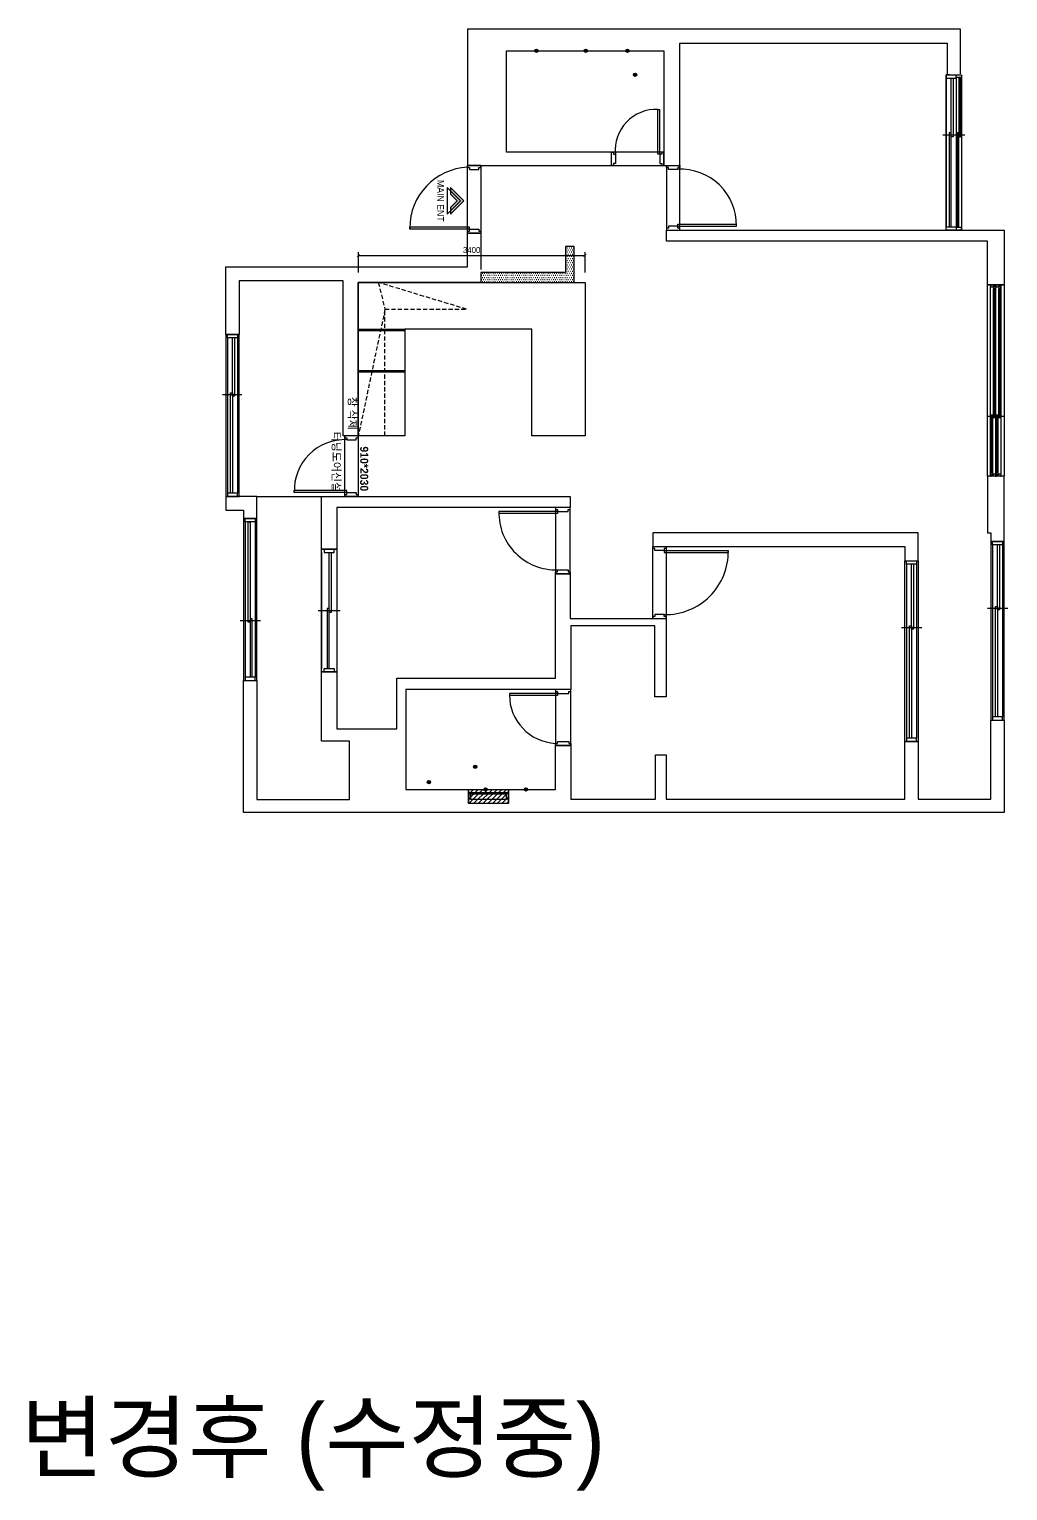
# Model space of a CAD drawing. Header units: millimetres. Extents: x 261942 to 379971, y 117646 to 213875.
# Drawn here: x 316655 to 331331, y 191954 to 213875 of the extents above; entities that cross this region are included whole.
import ezdxf
from ezdxf.enums import TextEntityAlignment as Align

# ---------------------------------------------------------------- set-up
doc = ezdxf.new("R2010")
doc.units = ezdxf.units.MM
doc.header["$LTSCALE"] = 100
doc.header["$PDMODE"] = 3
doc.linetypes.add('HIDDEN', pattern=[9.525, 6.35, -3.175])
doc.layers.get('DEFPOINTS').update_dxf_attribs({"color": 248})
for name, color, linetype in [('0-ELC TEXT', 7, 'Continuous'), ('02-WAL', 2, 'Continuous'), ('03-TEXT', 3, 'Continuous'), ('03-WAL NEW', 3, 'Continuous'), ('04-WIN', 4, 'Continuous'), ('06-FUR', 6, 'Continuous'), ('07-DIM', 5, 'Continuous'), ('08-HAT', 8, 'Continuous'), ('3.기호.계단선', 30, 'Continuous'), ('F-SYM', 7, 'Continuous'), ('F-SYM @ 1', 7, 'Continuous'), ('도면층4', 4, 'Continuous'), ('도면층5', 5, 'Continuous')]:
    doc.layers.add(name, color=color, linetype=linetype)
doc.styles.add('YOURNAME', font='HY울릉도M.TTF')
doc.styles.add('넥슨고딕', font='NEXONLv1GothicBold.ttf')
doc.styles.add('코레일둥고', font='Korail_Round_Gothic_Medium.ttf')
doc.dimstyles.new('YOURNAME-50', dxfattribs={"dimscale": 50, "dimtxt": 1.8, "dimasz": 0.9, "dimexe": 1, "dimexo": 3, "dimgap": 0.7, "dimtad": 1, "dimdec": 0, "dimzin": 0, "dimdsep": 46, "dimtxsty": 'YOURNAME', "dimblk": 'ARCHTICK', "dimcen": 0, "dimclrd": 1, "dimclre": 1, "dimclrt": 7, "dimadec": 0, "dimazin": 0, "dimtfac": 1, "dimtdec": 0, "dimtix": 1, "dimtmove": 2, "dimatfit": 3, "dimldrblk": 'ARCHTICK', "dimfxl": 0, "dimtolj": 1, "dimtzin": 0, "dimarcsym": 0})

# ---------------------------------------------------------------- blocks, each defined once
blk = doc.blocks.new('F-SYM-ENT NAME')
at = {"layer": 'F-SYM'}
h = blk.add_hatch(color=1, dxfattribs=at)
h.dxf.hatch_style = 1
h.paths.add_polyline_path([(-181267, -29725), (-181467, -29925), (-181367, -29925), (-181267, -29825), (-181167, -29925), (-181067, -29925)])
at = {"layer": 'F-SYM', "color": 1}
for points in [[(-181267, -29725), (-181467, -29925), (-181367, -29925), (-181267, -29825), (-181167, -29925), (-181067, -29925)], [(-181267, -29775), (-181467, -29975), (-181067, -29975)]]:
    blk.add_lwpolyline(points, close=True, dxfattribs=at)
at = {"layer": 'F-SYM', "color": 1, "style": 'YOURNAME'}
blk.add_attdef('ENT', text='', height=100, dxfattribs=at).set_placement((-181267, -30025), align=Align.TOP_CENTER)
blk = doc.blocks.new('*U591')
at = {"layer": 'F-SYM'}
ref = blk.add_blockref('F-SYM-ENT NAME', (205708, -117009), dxfattribs=dict(at, rotation=270))
ref.add_attrib('ENT', 'MAIN ENT', dxfattribs={"layer": 'F-SYM @ 1', "color": 1, "height": 100, "rotation": 270, "style": 'YOURNAME'}).set_placement((175684, 64258), align=Align.TOP_CENTER)
blk = doc.blocks.new('FLOORPLAN')
at = {"layer": '03-WAL NEW'}
h = blk.add_hatch(dxfattribs=at)
h.set_pattern_fill('_USER', color=256, scale=50, angle=45, pattern_type=0)
h.set_pattern_definition([(45, (0, 0), (-35.355339, 35.355339), [])])
h.paths.add_polyline_path([(176054, 55430), (176654, 55430), (176654, 55218), (176054, 55218)])
at = {"layer": '08-HAT'}
h = blk.add_hatch(dxfattribs=at)
h.set_pattern_fill('DOTS', color=256, scale=20)
h.paths.add_polyline_path([(176240, 63032), (177638, 63032), (177638, 63572), (177506, 63572), (177506, 63183), (176240, 63183)])
at = {"layer": '3.기호.계단선'}
h = blk.add_hatch(color=256, dxfattribs=at)
h.dxf.hatch_style = 1
edge = h.paths.add_edge_path()
edge.add_arc((177071, 66509), 25, 0, 360)
h = blk.add_hatch(color=256, dxfattribs=at)
h.dxf.hatch_style = 1
edge = h.paths.add_edge_path()
edge.add_arc((177811, 66509), 25, 0, 360)
h = blk.add_hatch(color=256, dxfattribs=at)
h.dxf.hatch_style = 1
edge = h.paths.add_edge_path()
edge.add_arc((178436, 66509), 25, 0, 360)
h = blk.add_hatch(color=10, dxfattribs=at)
h.dxf.hatch_style = 1
edge = h.paths.add_edge_path()
edge.add_arc((178551, 66149), 25, 0, 360)
h = blk.add_hatch(color=10, dxfattribs=at)
h.dxf.hatch_style = 1
edge = h.paths.add_edge_path()
edge.add_arc((176154, 55770), 25, 0, 360)
h = blk.add_hatch(color=256, dxfattribs=at)
h.dxf.hatch_style = 1
edge = h.paths.add_edge_path()
edge.add_arc((175459, 55540), 25, 0, 360)
h = blk.add_hatch(color=256, dxfattribs=at)
h.dxf.hatch_style = 1
edge = h.paths.add_edge_path()
edge.add_arc((176309, 55430), 25, 0, 360)
h = blk.add_hatch(color=256, dxfattribs=at)
h.dxf.hatch_style = 1
edge = h.paths.add_edge_path()
edge.add_arc((176914, 55430), 25, 0, 360)
blk.add_line((172881, 59825), (173851, 59825))
at = {"layer": '02-WAL'}
for p, q in [((183430, 66831), (176040, 66831)), ((176040, 66831), (176040, 64790)), ((183430, 66161), (183430, 66831)), ((176624, 64990), (176624, 66509)), ((176624, 66509), (178981, 66509)), ((178981, 66509), (178981, 64792)), ((179221, 64790), (179221, 66621)), ((179221, 66621), (183230, 66621)), ((183230, 66621), (183230, 66148)), ((183230, 66148), (183430, 66148)), ((178197, 64990), (176624, 64990)), ((178197, 64790), (178197, 64990)), ((176040, 64790), (178197, 64790)), ((178981, 64790), (179021, 64790)), ((179021, 64792), (179021, 64790)), ((179021, 64790), (179221, 64790)), ((176040, 63269), (176040, 63774)), ((176040, 63774), (176240, 63774)), ((176240, 63774), (176240, 63226)), ((172416, 62255), (172416, 63269)), ((172416, 63269), (176040, 63269)), ((174176, 63056), (172616, 63056)), ((172616, 63056), (172616, 62255)), ((174176, 60735), (174176, 63056)), ((176240, 63032), (174401, 63032)), ((174401, 63032), (174401, 60735)), ((172616, 62255), (172416, 62255)), ((174401, 60735), (174176, 60735)), ((177359, 57096), (177359, 58663)), ((177359, 58663), (177577, 58663)), ((177577, 58663), (177577, 57992)), ((177577, 57992), (179020, 57992)), ((178850, 57882), (177589, 57882)), ((177589, 57882), (177589, 56926)), ((178850, 56817), (178850, 57882)), ((179020, 57992), (179020, 56817)), ((172681, 55082), (172681, 57064)), ((172681, 57064), (172881, 57064)), ((172881, 57064), (172881, 55278)), ((173851, 56153), (173851, 57193)), ((173851, 57193), (174079, 57193)), ((174079, 57193), (174079, 56338)), ((174979, 56338), (174979, 57096)), ((174979, 57096), (177359, 57096)), ((177359, 56926), (175114, 56926)), ((175114, 56926), (175114, 55430)), ((177589, 56926), (177359, 56926)), ((177359, 56926), (177359, 56926)), ((179020, 56817), (178850, 56817)), ((174079, 56338), (174979, 56338)), ((183886, 56466), (184086, 56466)), ((183886, 55282), (183886, 56466)), ((184086, 56466), (184086, 55082)), ((174271, 56153), (173851, 56153)), ((174271, 55278), (174271, 56153)), ((182595, 55282), (182595, 56147)), ((182595, 56147), (182795, 56147)), ((182795, 56147), (182795, 55282)), ((177359, 55430), (177359, 56090)), ((177359, 56090), (177589, 56090)), ((177589, 56090), (177589, 55282)), ((178860, 55282), (178860, 55947)), ((178860, 55947), (179020, 55947)), ((179020, 55947), (179020, 55282)), ((177589, 55471), (177589, 55279)), ((172881, 55278), (174271, 55278)), ((175114, 55430), (176054, 55430)), ((176054, 55430), (176054, 55218)), ((176654, 55218), (176654, 55430)), ((176654, 55430), (177359, 55430)), ((177589, 55282), (178860, 55282)), ((179020, 55282), (182595, 55282)), ((182795, 55282), (183886, 55282)), ((184086, 55082), (172681, 55082))]:
    blk.add_line(p, q, dxfattribs=at)
for points in [[(179021, 63818), (184086, 63818), (184086, 62996), (183837, 62996), (183837, 63651), (179021, 63651), (179021, 63818)], [(183837, 60126), (183837, 59277), (183886, 59277), (183886, 59146), (184086, 59146), (184086, 60126), (183837, 60126)], [(172681, 59494), (172881, 59494), (172881, 59825), (172416, 59825), (172416, 59618), (172681, 59618), (172681, 59494)], [(177577, 59658), (174079, 59658), (174079, 59033), (173851, 59033), (173851, 59825), (177577, 59825), (177577, 59658)]]:
    blk.add_lwpolyline(points, dxfattribs=at)
blk.add_lwpolyline([(182795, 59277), (178820, 59277), (178820, 59072), (182595, 59072), (182595, 58857), (182795, 58857)], close=True, dxfattribs=at)
at = {"layer": '03-WAL NEW'}
blk.add_lwpolyline([(176054, 55430), (176654, 55430), (176654, 55218), (176054, 55218)], close=True, dxfattribs=at)
at = {"layer": '04-WIN'}
for p, q in [((183215, 66098), (183215, 63868)), ((183365, 66098), (183365, 63868)), ((183445, 66108), (183445, 63858)), ((178891, 65630), (178921, 65630)), ((178921, 64960), (178921, 65630)), ((178921, 64960), (178921, 65630)), ((183165, 65248), (183495, 65248)), ((176070, 63834), (175173, 63834)), ((179191, 63878), (180072, 63878)), ((183881, 60144), (183881, 62966)), ((183927, 61044), (183927, 62938)), ((183957, 61044), (183957, 62938)), ((183961, 60156), (183961, 62979)), ((183961, 60144), (183961, 62966)), ((184007, 61044), (184007, 62938)), ((184037, 61044), (184037, 62938)), ((184041, 60156), (184041, 62979)), ((172441, 62205), (172441, 59875)), ((172591, 62205), (172591, 59875)), ((172366, 61355), (172656, 61355)), ((183845, 61026), (184002, 61026)), ((183886, 60186), (183886, 61009)), ((183916, 60186), (183916, 61009)), ((183925, 61026), (184082, 61026)), ((183966, 60186), (183966, 61009)), ((183996, 60186), (183996, 61009)), ((183923, 60156), (183920, 60156)), ((184003, 60156), (184000, 60156)), ((174231, 59885), (173440, 59885)), ((172706, 59444), (172706, 57114)), ((172856, 59444), (172856, 57114)), ((177389, 59598), (176508, 59598)), ((173849, 58983), (173849, 57243)), ((174079, 58993), (174079, 57233)), ((178990, 59012), (179950, 59012)), ((183911, 59096), (183911, 56516)), ((184061, 59096), (184061, 56516)), ((182620, 58807), (182620, 56197)), ((182770, 58807), (182770, 56197)), ((173799, 58113), (174129, 58113)), ((183836, 58146), (184141, 58146)), ((172631, 57964), (172936, 57964)), ((182545, 57857), (182850, 57857)), ((177389, 56866), (176667, 56866)), ((176667, 56866), (176667, 56836)), ((176054, 55291), (176054, 55282)), ((176084, 55382), (176084, 55368)), ((176084, 55382), (176624, 55382)), ((176084, 55327), (176084, 55358)), ((176084, 55282), (176624, 55282))]:
    blk.add_line(p, q, dxfattribs=at)
for points in [[(183265, 66148), (183215, 66148), (183215, 66098), (183365, 66098), (183365, 66148)], [(183320, 66098), (183320, 65218), (183290, 65218), (183290, 66098)], [(183445, 66148), (183445, 66108), (183365, 66108)], [(183405, 66108), (183405, 65218), (183430, 65218), (183430, 66108)], [(183290, 63868), (183290, 65278), (183260, 65278), (183260, 63868)], [(183405, 63858), (183405, 65278), (183380, 65278), (183380, 63858)], [(183265, 63818), (183215, 63818), (183215, 63868), (183365, 63868), (183365, 63818)], [(183445, 63818), (183445, 63858), (183365, 63858)], [(183890, 62996), (183881, 62996), (183881, 62966), (183922, 62966), (183922, 62979), (183961, 62979), (183961, 62996), (183952, 62996)], [(183936, 62938), (183937, 62935), (183938, 62935), (183940, 62934)], [(183948, 62938), (183946, 62935), (183945, 62935), (183944, 62934)], [(183970, 62996), (183961, 62996), (183961, 62966), (184002, 62966), (184002, 62979), (184041, 62979), (184041, 62996), (184032, 62996)], [(184016, 62938), (184017, 62935), (184018, 62935), (184020, 62934)], [(184028, 62938), (184026, 62935), (184025, 62935), (184024, 62934)], [(172546, 62205), (172546, 61330), (172516, 61330), (172516, 62205)], [(183896, 61009), (183897, 61006), (183898, 61006), (183899, 61005)], [(183899, 61012), (183899, 60182), (183903, 60182), (183903, 61012), (183899, 61012), (183903, 61012)], [(183907, 61009), (183906, 61006), (183905, 61006), (183903, 61005)], [(183936, 61044), (183937, 61047), (183938, 61047), (183940, 61048)], [(183948, 61044), (183946, 61047), (183945, 61047), (183944, 61048)], [(183976, 61009), (183977, 61006), (183978, 61006), (183979, 61005)], [(183979, 61012), (183979, 60182), (183983, 60182), (183983, 61012), (183979, 61012), (183983, 61012)], [(183987, 61009), (183986, 61006), (183985, 61006), (183983, 61005)], [(184016, 61044), (184017, 61047), (184018, 61047), (184020, 61048)], [(184028, 61044), (184026, 61047), (184025, 61047), (184024, 61048)], [(183952, 60126), (183961, 60126), (183961, 60156), (183920, 60156), (183920, 60144), (183881, 60144), (183881, 60126), (183890, 60126)], [(183896, 60186), (183897, 60188), (183898, 60189), (183899, 60189)], [(183907, 60186), (183906, 60188), (183905, 60189), (183903, 60189)], [(184032, 60126), (184041, 60126), (184041, 60156), (184000, 60156), (184000, 60144), (183961, 60144), (183961, 60126), (183970, 60126)], [(183976, 60186), (183977, 60188), (183978, 60189), (183979, 60189)], [(183987, 60186), (183986, 60188), (183985, 60189), (183983, 60189)], [(173939, 59033), (173889, 59033), (173889, 58983), (174039, 58983), (174039, 59033)], [(173994, 58983), (173994, 58083), (173964, 58083), (173964, 58983)], [(184016, 59096), (184016, 58121), (183986, 58121), (183986, 59096)], [(182725, 58807), (182725, 57832), (182695, 57832), (182695, 58807)], [(173964, 57243), (173964, 58143), (173934, 58143), (173934, 57243)], [(172811, 57114), (172811, 57989), (172781, 57989), (172781, 57114)], [(173914, 57193), (173889, 57193), (173889, 57243), (174039, 57243), (174039, 57193)], [(176054, 55373), (176054, 55382), (176084, 55382), (176084, 55368), (176078, 55366), (176078, 55359), (176084, 55358), (176084, 55282), (176054, 55282)], [(176627, 55365), (176080, 55365), (176080, 55361), (176627, 55361), (176627, 55365), (176627, 55361)], [(176084, 55369), (176087, 55367), (176087, 55366), (176088, 55365)], [(176084, 55357), (176087, 55358), (176087, 55359), (176088, 55361)], [(176624, 55369), (176621, 55367), (176621, 55366), (176620, 55365)], [(176624, 55357), (176621, 55358), (176621, 55359), (176620, 55361)], [(176654, 55291), (176654, 55282), (176624, 55282), (176624, 55358), (176629, 55359), (176629, 55366), (176624, 55368), (176624, 55382), (176654, 55382), (176654, 55373)]]:
    blk.add_lwpolyline(points, dxfattribs=at)
for points in [[(183215, 66148), (183445, 66148), (183445, 63818), (183215, 63818)], [(183837, 62996), (184086, 62996), (184086, 60126), (183837, 60126)], [(183947, 62938), (183957, 62938), (183957, 62976), (183927, 62976), (183927, 62938), (183937, 62938), (183939, 62943), (183945, 62943)], [(183944, 62941), (183944, 61041), (183940, 61041), (183940, 62941)], [(184027, 62938), (184037, 62938), (184037, 62976), (184007, 62976), (184007, 62938), (184017, 62938), (184019, 62943), (184025, 62943)], [(184024, 62941), (184024, 61041), (184020, 61041), (184020, 62941)], [(172616, 62255), (172416, 62255), (172416, 59825), (172616, 59825)], [(172591, 62255), (172591, 62205), (172441, 62205), (172441, 62255)], [(172516, 61380), (172516, 59875), (172486, 59875), (172486, 61380)], [(183905, 61015), (183906, 61009), (183916, 61009), (183916, 61044), (183886, 61044), (183886, 61009), (183896, 61009), (183898, 61015)], [(183937, 61044), (183927, 61044), (183927, 61009), (183957, 61009), (183957, 61044), (183947, 61044), (183945, 61038), (183939, 61038)], [(183985, 61015), (183986, 61009), (183996, 61009), (183996, 61044), (183966, 61044), (183966, 61009), (183976, 61009), (183978, 61015)], [(184017, 61044), (184007, 61044), (184007, 61009), (184037, 61009), (184037, 61044), (184027, 61044), (184025, 61038), (184019, 61038)], [(183896, 60186), (183886, 60186), (183886, 60148), (183916, 60148), (183916, 60186), (183906, 60186), (183905, 60180), (183898, 60180)], [(183976, 60186), (183966, 60186), (183966, 60148), (183996, 60148), (183996, 60186), (183986, 60186), (183985, 60180), (183978, 60180)], [(172591, 59825), (172591, 59875), (172441, 59875), (172441, 59825)], [(172881, 59494), (172681, 59494), (172681, 57064), (172881, 57064)], [(172856, 59494), (172856, 59444), (172706, 59444), (172706, 59494)], [(172781, 59444), (172781, 57939), (172751, 57939), (172751, 59444)], [(173849, 59033), (174079, 59033), (174079, 57193), (173849, 57193)], [(184086, 59146), (183886, 59146), (183886, 56466), (184086, 56466)], [(184061, 59146), (184061, 59096), (183911, 59096), (183911, 59146)], [(182595, 58857), (182795, 58857), (182795, 56147), (182595, 56147)], [(182770, 58857), (182770, 58807), (182620, 58807), (182620, 58857)], [(183986, 58171), (183986, 56516), (183956, 56516), (183956, 58171)], [(182695, 57882), (182695, 56197), (182665, 56197), (182665, 57882)], [(172856, 57064), (172856, 57114), (172706, 57114), (172706, 57064)], [(184061, 56466), (184061, 56516), (183911, 56516), (183911, 56466)], [(182770, 56147), (182770, 56197), (182620, 56197), (182620, 56147)], [(176054, 55430), (176654, 55430), (176654, 55218), (176054, 55218)]]:
    blk.add_lwpolyline(points, close=True, dxfattribs=at)
at = {"layer": '08-HAT'}
blk.add_lwpolyline([(176240, 63032), (177638, 63032), (177638, 63572), (177506, 63572), (177506, 63183), (176240, 63183), (176240, 63032)], dxfattribs=at)
at = {"layer": '3.기호.계단선'}
for centre in [(177071, 66509), (177811, 66509), (178436, 66509), (175459, 55540), (176309, 55430), (176914, 55430)]:
    blk.add_circle(centre, 25, dxfattribs=at)
at = {"layer": '3.기호.계단선', "color": 10}
for centre in [(178551, 66149), (176154, 55770)]:
    blk.add_circle(centre, 25, dxfattribs=at)
at = {"layer": '도면층4'}
for p, q in [((178891, 64960), (178891, 65630)), ((178981, 64990), (178197, 64990)), ((178921, 64960), (178891, 64960)), ((176040, 63774), (176040, 64790)), ((176240, 64790), (176240, 63774)), ((178197, 64790), (178981, 64790)), ((179021, 64790), (179021, 63818)), ((179221, 63818), (179221, 64790)), ((175173, 63834), (175173, 63864)), ((176070, 63834), (175173, 63834)), ((176070, 63864), (175174, 63864)), ((176070, 63834), (176070, 63864)), ((179191, 63908), (180071, 63908)), ((179191, 63878), (179191, 63908)), ((179191, 63878), (180072, 63878)), ((180072, 63878), (180072, 63908)), ((174201, 59825), (174201, 60735)), ((174401, 60735), (174401, 59825)), ((174231, 59915), (173440, 59915)), ((173440, 59885), (173440, 59915)), ((174231, 59885), (173440, 59885)), ((174231, 59885), (174231, 59915)), ((177359, 59658), (177359, 58663)), ((177577, 58663), (177577, 59658)), ((177389, 59598), (176508, 59598)), ((176508, 59598), (176508, 59568)), ((177389, 59568), (176509, 59568)), ((177389, 59598), (177389, 59568)), ((178820, 57992), (178820, 59072)), ((178990, 59012), (179950, 59012)), ((178990, 59012), (178990, 58982)), ((178990, 58982), (179950, 58982)), ((179020, 59072), (179020, 57992)), ((179950, 59012), (179950, 58982)), ((177389, 56866), (176667, 56866)), ((177389, 56836), (176667, 56836)), ((177359, 56926), (177359, 56090)), ((177389, 56866), (177389, 56836)), ((177589, 56090), (177589, 56926))]:
    blk.add_line(p, q, dxfattribs=at)
for points in [[(178197, 64990), (178227, 64990), (178227, 64960), (178257, 64960), (178257, 64820), (178227, 64820), (178227, 64790), (178197, 64790), (178197, 64990)], [(178981, 64990), (178951, 64990), (178951, 64960), (178921, 64960), (178921, 64820), (178951, 64820), (178951, 64790), (178981, 64790), (178981, 64990)], [(176040, 64790), (176040, 64760), (176070, 64760), (176070, 64730), (176210, 64730), (176210, 64760), (176240, 64760), (176240, 64790), (176040, 64790)], [(179221, 64790), (179221, 64760), (179191, 64760), (179191, 64730), (179051, 64730), (179051, 64760), (179021, 64760), (179021, 64790), (179221, 64790)], [(176040, 63774), (176040, 63804), (176070, 63804), (176070, 63834), (176210, 63834), (176210, 63804), (176240, 63804), (176240, 63774), (176040, 63774)], [(179221, 63818), (179221, 63848), (179191, 63848), (179191, 63878), (179051, 63878), (179051, 63848), (179021, 63848), (179021, 63818), (179221, 63818)], [(174201, 60735), (174201, 60705), (174231, 60705), (174231, 60675), (174371, 60675), (174371, 60705), (174401, 60705), (174401, 60735), (174201, 60735)], [(174201, 59825), (174201, 59855), (174231, 59855), (174231, 59885), (174371, 59885), (174371, 59855), (174401, 59855), (174401, 59825), (174201, 59825)], [(177359, 59658), (177359, 59628), (177389, 59628), (177389, 59598), (177547, 59598), (177547, 59628), (177577, 59628), (177577, 59658), (177359, 59658)], [(179020, 59072), (179020, 59042), (178990, 59042), (178990, 59012), (178850, 59012), (178850, 59042), (178820, 59042), (178820, 59072), (179020, 59072)], [(177359, 58663), (177359, 58693), (177389, 58693), (177389, 58723), (177547, 58723), (177547, 58693), (177577, 58693), (177577, 58663), (177359, 58663)], [(179020, 57992), (179020, 58022), (178990, 58022), (178990, 58052), (178850, 58052), (178850, 58022), (178820, 58022), (178820, 57992), (179020, 57992)], [(177359, 56926), (177359, 56896), (177389, 56896), (177389, 56866), (177559, 56866), (177559, 56896), (177589, 56896), (177589, 56926), (177359, 56926)], [(177359, 56090), (177359, 56120), (177389, 56120), (177389, 56150), (177559, 56150), (177559, 56120), (177589, 56120), (177589, 56090), (177359, 56090)]]:
    blk.add_lwpolyline(points, dxfattribs=at)
at = {"layer": '도면층5'}
for centre, radius, start, end in [((178867, 65018), 612, 87.6956, 185.4292), ((176083, 63852), 910, 92.731, 180.1335), ((179236, 63896), 836, 358.8043, 93.0481), ((174202, 59914), 762, 87.8385, 182.1212), ((177363, 59577), 854, 178.5875, 271.739), ((179005, 58997), 945, 269.0575, 0.9094), ((177392, 56844), 724, 179.4066, 267.4168)]:
    blk.add_arc(centre, radius, start, end, dxfattribs=at)
at = {"color": 10}
blk.add_blockref('*U591', (0, 0), dxfattribs=at)
blk = doc.blocks.new('_ArchTick')
at = {"color": 0, "linetype": 'ByBlock', "const_width": 0.15}
blk.add_lwpolyline([(-0.5, -0.5), (0.5, 0.5)], dxfattribs=at)
blk = doc.blocks.new('*D472')
at = {"layer": '07-DIM', "color": 1, "lineweight": -2}
for p, q in [((321591, 210226), (321591, 210532)), ((321591, 210482), (324991, 210482)), ((324991, 210226), (324991, 210532))]:
    blk.add_line(p, q, dxfattribs=at)
at = {"layer": 'DEFPOINTS', "color": 0}
for p in [(324991, 210482), (321591, 210076), (324991, 210076)]:
    blk.add_point(p, dxfattribs=at)
at = {"layer": '07-DIM', "color": 1, "lineweight": -2, "xscale": 45, "yscale": 45, "zscale": 45, "rotation": 180}
blk.add_blockref('_ArchTick', (321591, 210482), dxfattribs=at)
at = {"layer": '07-DIM', "color": 1, "lineweight": -2, "xscale": 45, "yscale": 45, "zscale": 45}
blk.add_blockref('_ArchTick', (324991, 210482), dxfattribs=at)
at = {"layer": '07-DIM', "color": 7, "insert": (323291, 210564), "char_height": 90, "attachment_point": 5, "style": 'YOURNAME'}
blk.add_mtext('\\A1;3400', dxfattribs=at)

msp = doc.modelspace()

# ---------------------------------------------------------------- linework, layer by layer
at = {"layer": '06-FUR'}
for p, q in [((321590.7, 209376.4), (322290.7, 209376.4)), ((321590.7, 209356.4), (322290.7, 209356.4)), ((321590.7, 208756.4), (322290.7, 208756.4)), ((321590.7, 208756.4), (322290.7, 208756.4)), ((321590.7, 208736.4), (322290.7, 208736.4))]:
    msp.add_line(p, q, dxfattribs=at)
msp.add_lwpolyline([(321590.7, 207776.4), (321590.7, 210076.4), (324990.7, 210076.4), (324990.7, 207776.4), (324190.7, 207776.4), (324190.7, 209376.4), (322290.7, 209376.4), (322290.7, 207776.4), (321590.7, 207776.4)], dxfattribs=at)
at = {"layer": '06-FUR', "color": 8, "linetype": 'HIDDEN', "ltscale": 0.1}
msp.add_lwpolyline([(321990.7, 207776.4), (321990.7, 209676.4), (323214.7, 209676.4), (321890.7, 210076.4), (321990.7, 209676.4), (321590.7, 207776.4)], dxfattribs=at)

# ---------------------------------------------------------------- block references
msp.add_blockref('FLOORPLAN', (147189.7, 147044))

# ---------------------------------------------------------------- texts
at = {"layer": '0-ELC TEXT', "style": '코레일둥고'}
msp.add_text('창 삭제', height=120, rotation=270, dxfattribs=at).set_placement((321443.7, 208115.6), align=Align.CENTER)
msp.add_text('터닝도어신설', height=120, rotation=270, dxfattribs=at).set_placement((321201, 207838.6))
at = {"layer": '03-TEXT', "style": '코레일둥고'}
msp.add_text('변경후 (수정중)', height=1000, dxfattribs=at).set_placement((320909.1, 192255.2), align=Align.CENTER)
at = {"layer": '04-WIN', "style": '넥슨고딕'}
msp.add_text('910*2030', height=120, rotation=270, dxfattribs=at).set_placement((321618.8, 207282.4), align=Align.CENTER)

# ---------------------------------------------------------------- dimensions: what is measured, and where the dimension line sits
at = {"layer": '07-DIM'}
dim = msp.add_linear_dim(base=(324990.7, 210481.8), p1=(321590.7, 210076.4), p2=(324990.7, 210076.4), dimstyle='YOURNAME-50', dxfattribs=at)
dim.commit()
dim.dimension.update_dxf_attribs({"geometry": '*D472', "text_midpoint": (323290.7, 210563.6)})

doc.saveas('drawing.dxf')
